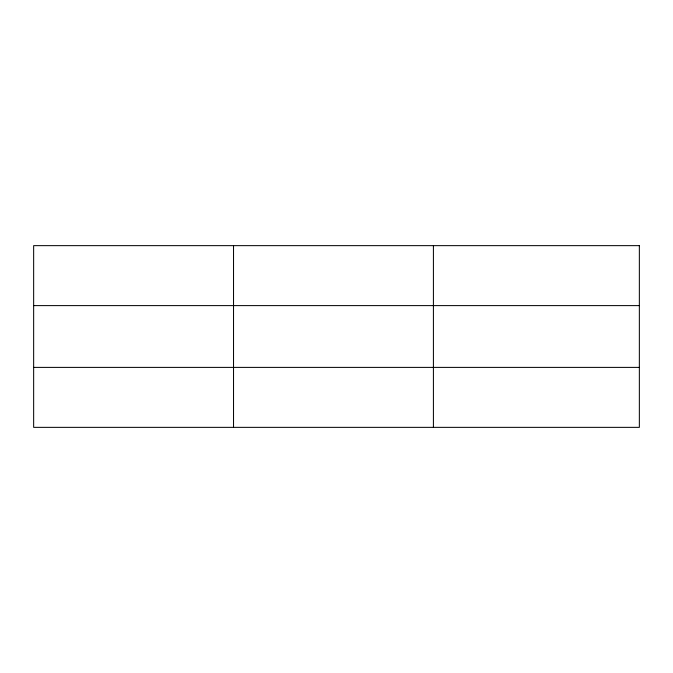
<?xml version="1.0" encoding="UTF-8"?>
<svg xmlns="http://www.w3.org/2000/svg" width="673" height="673" viewBox="0 0 673 673"><rect width="100%" height="100%" fill="white"/><g stroke="black" fill="none" stroke-linecap="round" stroke-linejoin="round"><path stroke-width="1.01" d="M233.531 245.645L233.531 427.355M433.412 245.645L433.412 427.355M33.65 305.609L639.35 305.609M33.65 367.391L639.35 367.391M639.35 245.645L639.35 427.355L33.65 427.355L33.65 245.645L639.35 245.645"/></g></svg>
